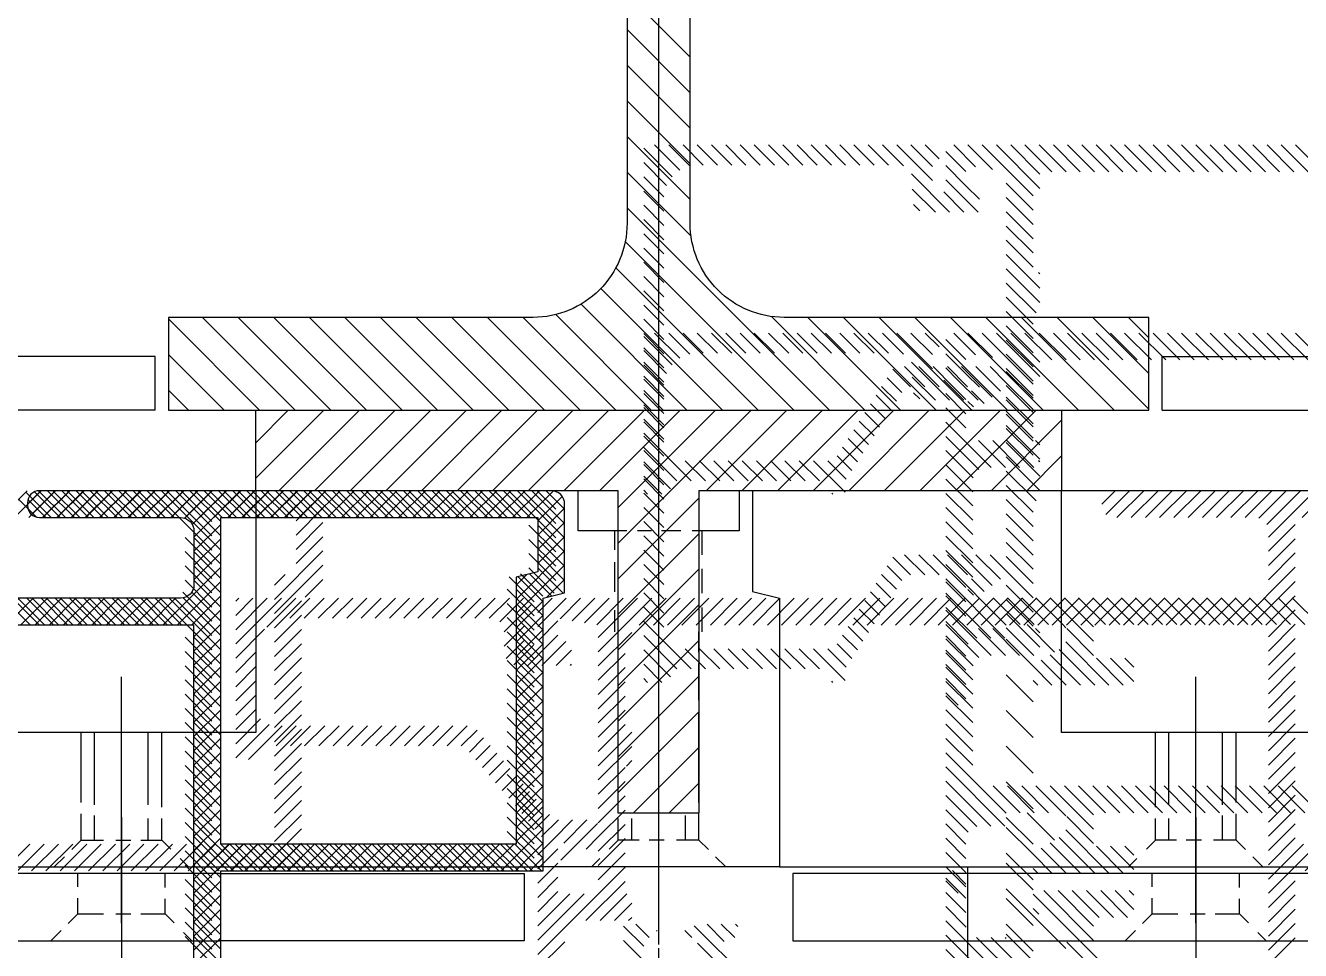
# Model space of a CAD drawing. Extents: x -0.04 to 2.29, y -0.5 to 2.03.
# Drawn here: x 1.3829 to 1.4778, y 0.7198 to 0.7886 of the extents above; entities that cross this region are included whole.
import ezdxf

# ---------------------------------------------------------------- set-up
doc = ezdxf.new("R2010")
doc.units = 0
doc.header["$LTSCALE"] = 0.1
for name, pattern in [('AUSGEZOGEN', [0]), ('USM-S25', [0]), ('USM-STRPUKLEIN', [0])]:
    doc.linetypes.add(name, pattern=pattern)
doc.layers.get('0').update_dxf_attribs({"linetype": 'AUSGEZOGEN'})
for name, color, linetype in [('AUSSEN25', 3, 'AUSGEZOGEN'), ('AUSSEN50', 1, 'AUSGEZOGEN'), ('AUSSEN70', 6, 'AUSGEZOGEN'), ('SCHRAFF', 4, 'AUSGEZOGEN'), ('USM-SKLEIN25', 3, 'USM-S25'), ('USM-SPKLEIN25', 3, 'USM-STRPUKLEIN')]:
    doc.layers.add(name, color=color, linetype=linetype)

# ---------------------------------------------------------------- blocks, each defined once
blk = doc.blocks.new('*X')
at = {"color": 0}
for p, q in [((0.1379, 1.113679), (0.131079, 1.1205)), ((0.1379, 1.116331), (0.133731, 1.1205)), ((0.1379, 1.118982), (0.136382, 1.1205)), ((0.1379, 1.111027), (0.131, 1.117927)), ((0.1379, 1.108376), (0.131, 1.115276)), ((0.125, 1.108762), (0.130238, 1.114)), ((0.125, 1.111414), (0.127586, 1.114)), ((0.125, 1.106111), (0.131, 1.112111)), ((0.1379, 1.105724), (0.131, 1.112624)), ((0.1379, 1.103072), (0.131, 1.109972)), ((0.125, 1.103459), (0.131, 1.109459)), ((0.1379, 1.100421), (0.131, 1.107321)), ((0.125, 1.100807), (0.131, 1.106807)), ((0.1379, 1.097769), (0.131, 1.104669)), ((0.125, 1.098156), (0.131, 1.104156)), ((0.125, 1.095504), (0.131, 1.101504)), ((0.1379, 1.095117), (0.131, 1.102017)), ((0.125, 1.092852), (0.131, 1.098852)), ((0.137965, 1.092401), (0.131, 1.099366)), ((0.146064, 1.08165), (0.131, 1.096714)), ((0.125, 1.090201), (0.131, 1.096201)), ((0.143545, 1.081518), (0.131, 1.094062)), ((0.125, 1.087549), (0.131, 1.093549)), ((0.141592, 1.080819), (0.131, 1.091411)), ((0.121103, 1.081), (0.131, 1.090897)), ((0.123754, 1.081), (0.131, 1.088246)), ((0.140056, 1.079703), (0.131, 1.088759)), ((0.101, 1.082111), (0.105889, 1.087)), ((0.101, 1.084762), (0.103238, 1.087)), ((0.102541, 1.081), (0.108541, 1.087)), ((0.105193, 1.081), (0.111193, 1.087)), ((0.107844, 1.081), (0.113844, 1.087)), ((0.110496, 1.081), (0.116496, 1.087)), ((0.113148, 1.081), (0.119148, 1.087)), ((0.115799, 1.081), (0.121799, 1.087)), ((0.118451, 1.081), (0.124451, 1.087)), ((0.148716, 1.08165), (0.143951, 1.086415)), ((0.151367, 1.08165), (0.146667, 1.08635)), ((0.154019, 1.08165), (0.149319, 1.08635)), ((0.156671, 1.08165), (0.151971, 1.08635)), ((0.159322, 1.08165), (0.154622, 1.08635)), ((0.161974, 1.08165), (0.157274, 1.08635)), ((0.125, 1.079594), (0.131, 1.085594)), ((0.138882, 1.078226), (0.131, 1.086108)), ((0.138109, 1.076347), (0.131, 1.083456)), ((0.125, 1.076943), (0.131, 1.082943)), ((0.1379, 1.073904), (0.131, 1.080804)), ((0.125, 1.074291), (0.131, 1.080291)), ((0.125, 1.071639), (0.131, 1.077639)), ((0.1379, 1.071253), (0.131, 1.078153)), ((0.125, 1.068988), (0.131, 1.074988)), ((0.1379, 1.068601), (0.131, 1.075501)), ((0.125, 1.066336), (0.131, 1.072336)), ((0.1379, 1.065949), (0.131, 1.072849)), ((0.1379, 1.063298), (0.131, 1.070198)), ((0.125, 1.063684), (0.131, 1.069684)), ((0.1379, 1.060646), (0.131, 1.067546)), ((0.125, 1.061033), (0.131, 1.067033)), ((0.125, 1.058381), (0.131, 1.064381)), ((0.1379, 1.057994), (0.131, 1.064894)), ((0.125, 1.055729), (0.131, 1.061729)), ((0.1379, 1.055343), (0.131, 1.062243)), ((0.1379, 1.052691), (0.131, 1.059591)), ((0.125922, 1.054), (0.131, 1.059078)), ((0.1379, 1.050039), (0.131, 1.056939)), ((0.128574, 1.054), (0.131, 1.056426)), ((0.137788, 1.0475), (0.131, 1.054288)), ((0.135136, 1.0475), (0.131, 1.051636)), ((0.132484, 1.0475), (0.131, 1.048984)), ((0.462, 0.7505), (0.4655, 0.754)), ((0.462, 0.75156), (0.46444, 0.754)), ((0.462, 0.752621), (0.463379, 0.754)), ((0.464561, 0.752), (0.466561, 0.754)), ((0.465622, 0.752), (0.467622, 0.754)), ((0.466682, 0.752), (0.468682, 0.754)), ((0.467743, 0.752), (0.469743, 0.754)), ((0.468804, 0.752), (0.470804, 0.754)), ((0.469864, 0.752), (0.471864, 0.754)), ((0.470925, 0.752), (0.472925, 0.754)), ((0.471986, 0.752), (0.473986, 0.754)), ((0.473046, 0.752), (0.475046, 0.754)), ((0.474107, 0.752), (0.476107, 0.754)), ((0.475168, 0.752), (0.477168, 0.754)), ((0.476228, 0.752), (0.478228, 0.754)), ((0.477289, 0.752), (0.479289, 0.754)), ((0.47835, 0.752), (0.48035, 0.754)), ((0.47941, 0.752), (0.48141, 0.754)), ((0.480471, 0.752), (0.482471, 0.754)), ((0.481532, 0.752), (0.483532, 0.754)), ((0.482592, 0.752), (0.484592, 0.754)), ((0.483653, 0.752), (0.485653, 0.754)), ((0.484714, 0.752), (0.486714, 0.754)), ((0.485774, 0.752), (0.487774, 0.754)), ((0.486835, 0.752), (0.488835, 0.754)), ((0.4876, 0.749583), (0.492017, 0.754)), ((0.4876, 0.750644), (0.490956, 0.754)), ((0.4876, 0.751704), (0.489896, 0.754)), ((0.491078, 0.752), (0.493078, 0.754)), ((0.492138, 0.752), (0.494138, 0.754)), ((0.493199, 0.752), (0.495199, 0.754)), ((0.49426, 0.752), (0.49626, 0.754)), ((0.49532, 0.752), (0.49732, 0.754)), ((0.496381, 0.752), (0.498381, 0.754)), ((0.497442, 0.752), (0.499442, 0.754)), ((0.498502, 0.752), (0.500502, 0.754)), ((0.499563, 0.752), (0.501479, 0.753916)), ((1.365, 0.752999), (1.366001, 0.754)), ((1.365295, 0.752234), (1.367062, 0.754)), ((1.366122, 0.752), (1.368122, 0.754)), ((1.367183, 0.752), (1.369183, 0.754)), ((1.368244, 0.752), (1.370244, 0.754)), ((1.369304, 0.752), (1.371304, 0.754)), ((1.370365, 0.752), (1.372365, 0.754)), ((1.371426, 0.752), (1.373426, 0.754)), ((1.372486, 0.752), (1.374486, 0.754)), ((1.373547, 0.752), (1.375547, 0.754)), ((1.374608, 0.752), (1.376608, 0.754)), ((1.375668, 0.752), (1.377668, 0.754)), ((1.376687, 0.751958), (1.378729, 0.754)), ((1.377275, 0.751485), (1.37979, 0.754)), ((1.3774, 0.75055), (1.38085, 0.754)), ((1.379911, 0.752), (1.381911, 0.754)), ((1.380971, 0.752), (1.382971, 0.754)), ((1.382032, 0.752), (1.384032, 0.754)), ((1.383093, 0.752), (1.385093, 0.754)), ((1.384153, 0.752), (1.386153, 0.754)), ((1.385214, 0.752), (1.387214, 0.754)), ((1.386275, 0.752), (1.388275, 0.754)), ((1.387335, 0.752), (1.389335, 0.754)), ((1.388396, 0.752), (1.390396, 0.754)), ((1.389457, 0.752), (1.391457, 0.754)), ((1.390517, 0.752), (1.392517, 0.754)), ((1.391578, 0.752), (1.393578, 0.754)), ((1.392639, 0.752), (1.394639, 0.754)), ((1.393699, 0.752), (1.395699, 0.754)), ((1.39476, 0.752), (1.39676, 0.754)), ((1.395821, 0.752), (1.397821, 0.754)), ((1.396881, 0.752), (1.398881, 0.754)), ((1.397942, 0.752), (1.399942, 0.754)), ((1.399003, 0.752), (1.401003, 0.754)), ((1.400063, 0.752), (1.402063, 0.754)), ((1.401124, 0.752), (1.403124, 0.754)), ((1.402185, 0.752), (1.40417, 0.753985)), ((0.500624, 0.752), (0.501967, 0.753343)), ((1.403, 0.751755), (1.404819, 0.753574)), ((1.403, 0.750694), (1.405, 0.752694)), ((0.462, 0.749439), (0.464, 0.751439)), ((1.3774, 0.749489), (1.3794, 0.751489)), ((1.403, 0.749633), (1.405, 0.751633)), ((0.462, 0.748378), (0.464, 0.750378)), ((0.4876, 0.748522), (0.4896, 0.750522)), ((1.3774, 0.748429), (1.3794, 0.750429)), ((1.403, 0.748573), (1.405, 0.750573)), ((0.462, 0.747318), (0.464, 0.749318)), ((0.4876, 0.747462), (0.4896, 0.749462)), ((1.3774, 0.747368), (1.3794, 0.749368)), ((1.4014, 0.745912), (1.405, 0.749512)), ((0.462114, 0.746371), (0.464, 0.748257)), ((0.4876, 0.746401), (0.4896, 0.748401)), ((1.375093, 0.744), (1.3794, 0.748307)), ((1.4014, 0.744851), (1.405, 0.748451)), ((0.462963, 0.746159), (0.464612, 0.747808)), ((0.4636, 0.745736), (0.465461, 0.747596)), ((0.4876, 0.74534), (0.4896, 0.74734)), ((1.376153, 0.744), (1.3794, 0.747247)), ((1.4014, 0.746973), (1.402185, 0.747758)), ((1.403679, 0.74607), (1.405, 0.747391)), ((0.4636, 0.744675), (0.4656, 0.746675)), ((0.4876, 0.74428), (0.489767, 0.746447)), ((0.4636, 0.743614), (0.4656, 0.745614)), ((0.4876, 0.743219), (0.490401, 0.74602)), ((0.4876, 0.742158), (0.491442, 0.746)), ((0.490502, 0.744), (0.492502, 0.746)), ((0.491563, 0.744), (0.493563, 0.746)), ((0.492624, 0.744), (0.494624, 0.746)), ((0.493684, 0.744), (0.495684, 0.746)), ((0.494745, 0.744), (0.496745, 0.746)), ((0.495806, 0.744), (0.497806, 0.746)), ((0.496866, 0.744), (0.498866, 0.746)), ((0.497927, 0.744), (0.499927, 0.746)), ((0.498988, 0.744), (0.500988, 0.746)), ((0.500048, 0.744), (0.502048, 0.746)), ((0.501109, 0.744), (0.503109, 0.746)), ((0.515958, 0.744), (0.517958, 0.746)), ((0.517019, 0.744), (0.519019, 0.746)), ((0.518079, 0.744), (0.520079, 0.746)), ((0.51914, 0.744), (0.52114, 0.746)), ((0.520201, 0.744), (0.522201, 0.746)), ((0.521261, 0.744), (0.523261, 0.746)), ((0.522322, 0.744), (0.524322, 0.746)), ((0.523383, 0.744), (0.525383, 0.746)), ((0.524443, 0.744), (0.526443, 0.746)), ((0.525504, 0.744), (0.527504, 0.746)), ((0.526565, 0.744), (0.528565, 0.746)), ((0.527625, 0.744), (0.529625, 0.746)), ((0.528686, 0.744), (0.530686, 0.746)), ((0.529747, 0.744), (0.531747, 0.746)), ((0.530807, 0.744), (0.532807, 0.746)), ((0.531868, 0.744), (0.533868, 0.746)), ((0.532929, 0.744), (0.534929, 0.746)), ((0.533989, 0.744), (0.535989, 0.746)), ((0.53505, 0.744), (0.53705, 0.746)), ((0.536111, 0.744), (0.538111, 0.746)), ((0.537, 0.743829), (0.539171, 0.746)), ((0.537, 0.742768), (0.540232, 0.746)), ((0.5375, 0.742207), (0.541293, 0.746)), ((0.540524, 0.744171), (0.542353, 0.746)), ((0.541797, 0.744383), (0.543414, 0.746)), ((0.5425, 0.744025), (0.544, 0.745525)), ((0.5445, 0.744965), (0.545535, 0.746)), ((0.545, 0.743343), (0.547657, 0.746)), ((0.545, 0.744404), (0.546596, 0.746)), ((0.547156, 0.744439), (0.548717, 0.746)), ((0.548278, 0.7445), (0.549778, 0.746)), ((0.549339, 0.7445), (0.550839, 0.746)), ((0.550399, 0.7445), (0.551899, 0.746)), ((0.55146, 0.7445), (0.55296, 0.746)), ((0.552521, 0.7445), (0.554021, 0.746)), ((0.553581, 0.7445), (0.555081, 0.746)), ((0.554642, 0.7445), (0.556142, 0.746)), ((0.555702, 0.7445), (0.557202, 0.746)), ((0.556763, 0.7445), (0.558263, 0.746)), ((0.557824, 0.7445), (0.559324, 0.746)), ((0.558884, 0.7445), (0.560384, 0.746)), ((0.559945, 0.7445), (0.561445, 0.746)), ((0.561006, 0.7445), (0.562506, 0.746)), ((0.562066, 0.7445), (0.563566, 0.746)), ((0.563063, 0.744436), (0.564627, 0.746)), ((0.563814, 0.744127), (0.565688, 0.746)), ((0.564388, 0.743639), (0.5665, 0.745752)), ((1.3005, 0.742593), (1.303907, 0.746)), ((1.3005, 0.743653), (1.302847, 0.746)), ((1.3005, 0.744714), (1.301786, 0.746)), ((1.3005, 0.745775), (1.300725, 0.746)), ((1.302812, 0.743844), (1.304968, 0.746)), ((1.304529, 0.7445), (1.306029, 0.746)), ((1.305589, 0.7445), (1.307089, 0.746)), ((1.30665, 0.7445), (1.30815, 0.746)), ((1.307711, 0.7445), (1.309211, 0.746)), ((1.308771, 0.7445), (1.310271, 0.746)), ((1.309832, 0.7445), (1.311332, 0.746)), ((1.310893, 0.7445), (1.312393, 0.746)), ((1.311953, 0.7445), (1.313453, 0.746)), ((1.313014, 0.7445), (1.314514, 0.746)), ((1.314075, 0.7445), (1.315575, 0.746)), ((1.315135, 0.7445), (1.316635, 0.746)), ((1.316196, 0.7445), (1.317696, 0.746)), ((1.317256, 0.7445), (1.318756, 0.746)), ((1.318317, 0.7445), (1.319817, 0.746)), ((1.319378, 0.7445), (1.320878, 0.746)), ((1.320176, 0.744237), (1.321938, 0.746)), ((1.3205, 0.743501), (1.3225, 0.745501)), ((1.323, 0.74388), (1.32512, 0.746)), ((1.323, 0.74494), (1.32406, 0.746)), ((1.324655, 0.744474), (1.326181, 0.746)), ((1.325564, 0.744323), (1.327242, 0.746)), ((1.326474, 0.744171), (1.328302, 0.746)), ((1.327383, 0.74402), (1.329363, 0.746)), ((1.3275, 0.742016), (1.331484, 0.746)), ((1.3275, 0.743076), (1.330424, 0.746)), ((1.330545, 0.744), (1.332545, 0.746)), ((1.331606, 0.744), (1.333606, 0.746)), ((1.332666, 0.744), (1.334666, 0.746)), ((1.333727, 0.744), (1.335727, 0.746)), ((1.334788, 0.744), (1.336788, 0.746)), ((1.335848, 0.744), (1.337848, 0.746)), ((1.336909, 0.744), (1.338909, 0.746)), ((1.33797, 0.744), (1.33997, 0.746)), ((1.33903, 0.744), (1.34103, 0.746)), ((1.340091, 0.744), (1.342091, 0.746)), ((1.341152, 0.744), (1.343152, 0.746)), ((1.342212, 0.744), (1.344212, 0.746)), ((1.343273, 0.744), (1.345273, 0.746)), ((1.344334, 0.744), (1.346334, 0.746)), ((1.345394, 0.744), (1.347394, 0.746)), ((1.346455, 0.744), (1.348455, 0.746)), ((1.347516, 0.744), (1.349516, 0.746)), ((1.348576, 0.744), (1.350576, 0.746)), ((1.349637, 0.744), (1.351637, 0.746)), ((1.350698, 0.744), (1.352698, 0.746)), ((1.351758, 0.744), (1.353758, 0.746)), ((1.352819, 0.744), (1.354819, 0.746)), ((1.35388, 0.744), (1.35588, 0.746)), ((1.35494, 0.744), (1.35694, 0.746)), ((1.356001, 0.744), (1.358001, 0.746)), ((1.357062, 0.744), (1.359062, 0.746)), ((1.358122, 0.744), (1.360122, 0.746)), ((1.359183, 0.744), (1.361183, 0.746)), ((1.360244, 0.744), (1.362244, 0.746)), ((1.361304, 0.744), (1.363304, 0.746)), ((1.362365, 0.744), (1.364365, 0.746)), ((1.363426, 0.744), (1.365426, 0.746)), ((1.364486, 0.744), (1.366486, 0.746)), ((1.365547, 0.744), (1.367547, 0.746)), ((1.366608, 0.744), (1.368608, 0.746)), ((1.367668, 0.744), (1.369668, 0.746)), ((1.368729, 0.744), (1.370729, 0.746)), ((1.36979, 0.744), (1.37179, 0.746)), ((1.37085, 0.744), (1.37285, 0.746)), ((1.371911, 0.744), (1.373911, 0.746)), ((1.372971, 0.744), (1.374971, 0.746)), ((1.374032, 0.744), (1.376032, 0.746)), ((1.377214, 0.744), (1.3794, 0.746186)), ((1.4014, 0.743791), (1.4034, 0.745791)), ((0.4636, 0.742554), (0.4656, 0.744554)), ((0.5425, 0.742965), (0.544, 0.744465)), ((0.564797, 0.742988), (0.5665, 0.744691)), ((1.3774, 0.743125), (1.3794, 0.745125)), ((1.4014, 0.74273), (1.4034, 0.74473)), ((0.4636, 0.741493), (0.4656, 0.743493)), ((0.543717, 0.741), (0.546561, 0.743844)), ((0.564997, 0.742127), (0.5665, 0.74363)), ((1.3005, 0.741532), (1.302656, 0.743688)), ((1.3205, 0.74244), (1.322, 0.74394)), ((1.323091, 0.742909), (1.3245, 0.744319)), ((1.3275, 0.740955), (1.33, 0.743455)), ((1.3774, 0.742065), (1.3794, 0.744065)), ((1.4014, 0.741669), (1.4034, 0.743669)), ((0.4876, 0.741098), (0.4896, 0.743098)), ((0.5375, 0.741147), (0.5395, 0.743147)), ((0.5415, 0.741965), (0.5425, 0.742965)), ((0.541596, 0.741), (0.543096, 0.7425)), ((0.542657, 0.741), (0.544157, 0.7425)), ((0.543096, 0.7425), (0.544, 0.743404)), ((0.544778, 0.741), (0.5465, 0.742722)), ((0.565, 0.74107), (0.5665, 0.74257)), ((1.320629, 0.741509), (1.322, 0.74288)), ((1.321221, 0.74104), (1.322681, 0.7425)), ((1.322242, 0.741), (1.323742, 0.7425)), ((1.323302, 0.741), (1.325075, 0.742773)), ((1.323742, 0.7425), (1.3245, 0.743258)), ((1.3774, 0.741004), (1.3794, 0.743004)), ((1.4014, 0.740609), (1.4034, 0.742609)), ((0.4636, 0.740432), (0.4656, 0.742432)), ((0.4876, 0.740037), (0.4896, 0.742037)), ((0.5375, 0.740086), (0.5395, 0.742086)), ((0.545941, 0.741103), (0.546397, 0.741559)), ((1.3005, 0.740471), (1.302, 0.741971)), ((1.324363, 0.741), (1.3255, 0.742137)), ((1.3275, 0.739894), (1.3295, 0.741894)), ((1.3774, 0.739943), (1.3794, 0.741943)), ((1.4014, 0.739548), (1.4034, 0.741548)), ((0.4636, 0.739372), (0.4656, 0.741372)), ((0.4876, 0.738976), (0.4896, 0.740976)), ((0.5375, 0.739025), (0.5395, 0.741025)), ((0.565, 0.740009), (0.5665, 0.741509)), ((1.3005, 0.739411), (1.302, 0.740911)), ((1.325424, 0.741), (1.3255, 0.741076)), ((1.3275, 0.738834), (1.3295, 0.740834)), ((1.3774, 0.738883), (1.3794, 0.740883)), ((0.4636, 0.738311), (0.4656, 0.740311)), ((0.4876, 0.737916), (0.4896, 0.739916)), ((0.5375, 0.737965), (0.5395, 0.739965)), ((0.565, 0.738948), (0.5665, 0.740448)), ((1.3005, 0.73835), (1.302, 0.73985)), ((1.3275, 0.737773), (1.3295, 0.739773)), ((1.3774, 0.737822), (1.3794, 0.739822)), ((1.4014, 0.738487), (1.4034, 0.740487)), ((0.4636, 0.73725), (0.4656, 0.73925)), ((0.4876, 0.736855), (0.4896, 0.738855)), ((0.5375, 0.736904), (0.5395, 0.738904)), ((0.565, 0.737888), (0.5665, 0.739388)), ((1.3005, 0.737289), (1.302, 0.738789)), ((1.3275, 0.736712), (1.3295, 0.738712)), ((1.3774, 0.736761), (1.3794, 0.738761)), ((1.4014, 0.737427), (1.4034, 0.739427)), ((0.4636, 0.73619), (0.4656, 0.73819)), ((0.4876, 0.735794), (0.4896, 0.737794)), ((0.537, 0.735343), (0.5395, 0.737843)), ((0.565, 0.736827), (0.5665, 0.738327)), ((1.3005, 0.736229), (1.302021, 0.73775)), ((1.4014, 0.736366), (1.4034, 0.738366)), ((0.4636, 0.735129), (0.4656, 0.737129)), ((0.537, 0.734283), (0.5395, 0.736783)), ((0.565, 0.735766), (0.5665, 0.737266)), ((1.3005, 0.735168), (1.302359, 0.737027)), ((1.3275, 0.735652), (1.3295, 0.737652)), ((1.3774, 0.735701), (1.3794, 0.737701)), ((1.4014, 0.735305), (1.4034, 0.737305)), ((0.4636, 0.734068), (0.4656, 0.736068)), ((0.4876, 0.734734), (0.4896, 0.736734)), ((0.537, 0.736404), (0.537096, 0.7365)), ((0.565, 0.734706), (0.5665, 0.736206)), ((1.3005, 0.734107), (1.302984, 0.736592)), ((1.301453, 0.734), (1.303953, 0.7365)), ((1.303514, 0.735), (1.305014, 0.7365)), ((1.304575, 0.735), (1.306075, 0.7365)), ((1.305635, 0.735), (1.307135, 0.7365)), ((1.306696, 0.735), (1.308196, 0.7365)), ((1.307756, 0.735), (1.309256, 0.7365)), ((1.308817, 0.735), (1.310317, 0.7365)), ((1.309878, 0.735), (1.311378, 0.7365)), ((1.310938, 0.735), (1.312438, 0.7365)), ((1.311999, 0.735), (1.313499, 0.7365)), ((1.31306, 0.735), (1.31456, 0.7365)), ((1.31412, 0.735), (1.31562, 0.7365)), ((1.315181, 0.735), (1.316681, 0.7365)), ((1.316242, 0.735), (1.317742, 0.7365)), ((1.317302, 0.735), (1.318473, 0.73617)), ((1.3275, 0.734591), (1.3295, 0.736591)), ((1.3275, 0.73353), (1.33, 0.73603)), ((1.3774, 0.73464), (1.3794, 0.73664)), ((1.4014, 0.734245), (1.4034, 0.736245)), ((0.4636, 0.733008), (0.4656, 0.735008)), ((0.4876, 0.733673), (0.4896, 0.735673)), ((0.537278, 0.7335), (0.5395, 0.735722)), ((0.565, 0.733645), (0.5665, 0.735145)), ((1.317898, 0.734535), (1.318962, 0.735599)), ((1.318388, 0.733964), (1.319452, 0.735028)), ((1.3275, 0.73247), (1.33, 0.73497)), ((1.3774, 0.733579), (1.3794, 0.735579)), ((1.4014, 0.733184), (1.4034, 0.735184)), ((0.4636, 0.731947), (0.4656, 0.733947)), ((0.4876, 0.732612), (0.4896, 0.734612)), ((0.5375, 0.732661), (0.5395, 0.734661)), ((0.565, 0.732584), (0.5665, 0.734084)), ((1.318877, 0.733393), (1.319941, 0.734457)), ((1.3774, 0.732519), (1.3794, 0.734519)), ((1.4014, 0.732123), (1.4034, 0.734123)), ((0.4876, 0.731552), (0.4896, 0.733552)), ((0.5375, 0.731601), (0.5395, 0.733601)), ((0.565, 0.731524), (0.5665, 0.733024)), ((1.319367, 0.732822), (1.320431, 0.733886)), ((1.319856, 0.732251), (1.32092, 0.733315)), ((1.3275, 0.731409), (1.3295, 0.733409)), ((1.329591, 0.7335), (1.33, 0.733909)), ((1.3774, 0.731458), (1.3794, 0.733458)), ((1.4014, 0.731063), (1.4034, 0.733063)), ((0.4636, 0.730886), (0.4656, 0.732886)), ((0.4876, 0.730491), (0.4896, 0.732491)), ((0.5375, 0.73054), (0.5395, 0.73254)), ((1.320346, 0.73168), (1.32141, 0.732743)), ((1.320836, 0.731109), (1.321899, 0.732172)), ((1.3275, 0.730348), (1.3295, 0.732348)), ((1.3774, 0.730397), (1.3794, 0.732397)), ((0.4636, 0.729826), (0.4656, 0.731826)), ((0.4876, 0.729431), (0.4896, 0.731431)), ((0.5375, 0.729479), (0.5395, 0.731479)), ((0.565, 0.730463), (0.5665, 0.731963)), ((1.321325, 0.730537), (1.322389, 0.731601)), ((1.3275, 0.729288), (1.3295, 0.731288)), ((1.3774, 0.729337), (1.3794, 0.731337)), ((1.4014, 0.730002), (1.4034, 0.732002)), ((0.4636, 0.728765), (0.4656, 0.730765)), ((0.4876, 0.72837), (0.4896, 0.73037)), ((0.5375, 0.728419), (0.5395, 0.730419)), ((0.565, 0.729402), (0.5665, 0.730902)), ((1.321815, 0.729966), (1.322878, 0.73103)), ((1.322304, 0.729395), (1.323368, 0.730459)), ((1.3275, 0.728227), (1.3295, 0.730227)), ((1.3774, 0.728276), (1.3794, 0.730276)), ((1.4014, 0.728941), (1.4034, 0.730941)), ((0.4636, 0.727704), (0.4656, 0.729704)), ((0.485991, 0.7257), (0.4896, 0.729309)), ((0.5375, 0.727358), (0.5395, 0.729358)), ((0.5395, 0.728298), (0.540702, 0.7295)), ((0.539936, 0.727673), (0.541763, 0.7295)), ((0.540542, 0.727218), (0.542824, 0.7295)), ((0.542384, 0.728), (0.543884, 0.7295)), ((0.543445, 0.728), (0.544945, 0.7295)), ((0.544506, 0.728), (0.546006, 0.7295)), ((0.545566, 0.728), (0.547066, 0.7295)), ((0.546627, 0.728), (0.547951, 0.729324)), ((0.565, 0.728342), (0.5665, 0.729842)), ((1.322794, 0.728824), (1.323857, 0.729888)), ((1.323283, 0.728253), (1.32453, 0.7295)), ((1.324091, 0.728), (1.325591, 0.7295)), ((1.324712, 0.7265), (1.327443, 0.729231)), ((1.324924, 0.727772), (1.326652, 0.7295)), ((1.3774, 0.727215), (1.3794, 0.729215)), ((1.4014, 0.727881), (1.4034, 0.729881)), ((0.4636, 0.726644), (0.4656, 0.728644)), ((0.487051, 0.7257), (0.4896, 0.728249)), ((0.5375, 0.726298), (0.5395, 0.728298)), ((0.547269, 0.727581), (0.548366, 0.728679)), ((0.565, 0.727281), (0.5665, 0.728781)), ((1.326592, 0.727319), (1.327499, 0.728226)), ((1.3275, 0.727166), (1.3295, 0.729166)), ((1.40028, 0.7257), (1.4034, 0.72882)), ((0.463717, 0.7257), (0.465717, 0.7277)), ((0.464778, 0.7257), (0.466778, 0.7277)), ((0.465838, 0.7257), (0.467838, 0.7277)), ((0.466899, 0.7257), (0.468899, 0.7277)), ((0.46796, 0.7257), (0.46996, 0.7277)), ((0.46902, 0.7257), (0.47102, 0.7277)), ((0.470081, 0.7257), (0.472081, 0.7277)), ((0.471142, 0.7257), (0.473142, 0.7277)), ((0.472202, 0.7257), (0.474202, 0.7277)), ((0.473263, 0.7257), (0.475263, 0.7277)), ((0.474324, 0.7257), (0.476324, 0.7277)), ((0.475384, 0.7257), (0.477384, 0.7277)), ((0.476445, 0.7257), (0.478445, 0.7277)), ((0.477506, 0.7257), (0.479506, 0.7277)), ((0.478566, 0.7257), (0.480566, 0.7277)), ((0.479627, 0.7257), (0.481627, 0.7277)), ((0.480688, 0.7257), (0.482688, 0.7277)), ((0.481748, 0.7257), (0.483748, 0.7277)), ((0.482809, 0.7257), (0.484809, 0.7277)), ((0.483869, 0.7257), (0.485869, 0.7277)), ((0.48493, 0.7257), (0.48693, 0.7277)), ((0.541148, 0.726764), (0.542096, 0.727712)), ((0.5425, 0.727055), (0.543445, 0.728)), ((0.5425, 0.725994), (0.544, 0.727494)), ((0.547684, 0.726936), (0.548781, 0.728033)), ((0.548099, 0.72629), (0.549196, 0.727387)), ((0.565, 0.72622), (0.5665, 0.72772)), ((1.323, 0.726909), (1.324091, 0.728)), ((1.323, 0.725848), (1.3245, 0.727348)), ((1.3275, 0.726106), (1.3295, 0.728106)), ((1.3774, 0.726155), (1.3794, 0.728155)), ((1.3774, 0.725094), (1.380006, 0.7277)), ((1.3774, 0.724033), (1.381067, 0.7277)), ((1.380127, 0.7257), (1.382127, 0.7277)), ((1.381188, 0.7257), (1.383188, 0.7277)), ((1.382249, 0.7257), (1.384249, 0.7277)), ((1.383309, 0.7257), (1.385309, 0.7277)), ((1.38437, 0.7257), (1.38637, 0.7277)), ((1.385431, 0.7257), (1.387431, 0.7277)), ((1.386491, 0.7257), (1.388491, 0.7277)), ((1.387552, 0.7257), (1.389552, 0.7277)), ((1.388613, 0.7257), (1.390613, 0.7277)), ((1.389673, 0.7257), (1.391673, 0.7277)), ((1.390734, 0.7257), (1.392734, 0.7277)), ((1.391795, 0.7257), (1.393795, 0.7277)), ((1.392855, 0.7257), (1.394855, 0.7277)), ((1.393916, 0.7257), (1.395916, 0.7277)), ((1.394977, 0.7257), (1.396977, 0.7277)), ((1.396037, 0.7257), (1.398037, 0.7277)), ((1.397098, 0.7257), (1.399098, 0.7277)), ((1.398159, 0.7257), (1.400159, 0.7277)), ((1.399219, 0.7257), (1.401219, 0.7277)), ((1.401341, 0.7257), (1.4034, 0.727759)), ((0.4876, 0.725188), (0.4896, 0.727188)), ((0.5375, 0.725237), (0.5395, 0.727237)), ((0.541945, 0.7265), (0.542361, 0.726916)), ((0.5425, 0.724934), (0.544, 0.726434)), ((0.548514, 0.725644), (0.549611, 0.726742)), ((0.565, 0.72516), (0.5665, 0.72666)), ((1.3275, 0.725045), (1.3295, 0.727045)), ((1.402401, 0.7257), (1.4034, 0.726699)), ((0.4876, 0.724127), (0.4896, 0.726127)), ((0.5375, 0.724176), (0.5395, 0.726176)), ((0.548929, 0.724999), (0.550026, 0.726096)), ((0.549344, 0.724353), (0.550441, 0.72545)), ((0.565, 0.724099), (0.5665, 0.725599)), ((1.323, 0.724788), (1.3245, 0.726288)), ((1.323, 0.719484), (1.3295, 0.725984)), ((0.4876, 0.723067), (0.4896, 0.725067)), ((0.537, 0.722616), (0.5395, 0.725116)), ((0.540627, 0.722), (0.544, 0.725373)), ((0.549759, 0.723708), (0.550857, 0.724805)), ((0.562962, 0.721), (0.5665, 0.724538)), ((1.323, 0.723727), (1.3245, 0.725227)), ((1.326576, 0.722), (1.3295, 0.724924)), ((1.3774, 0.722973), (1.3794, 0.724973)), ((0.4876, 0.722006), (0.4896, 0.724006)), ((0.537, 0.723676), (0.537324, 0.724)), ((0.537445, 0.722), (0.5395, 0.724055)), ((0.538506, 0.722), (0.540506, 0.724)), ((0.539566, 0.722), (0.541566, 0.724)), ((0.541534, 0.721846), (0.544, 0.724312)), ((0.550174, 0.723062), (0.551272, 0.724159)), ((0.550589, 0.722416), (0.551687, 0.723514)), ((0.564022, 0.721), (0.5665, 0.723478)), ((1.323, 0.722666), (1.3245, 0.724166)), ((1.323, 0.720545), (1.326455, 0.724)), ((1.323, 0.721606), (1.325394, 0.724)), ((1.327637, 0.722), (1.329637, 0.724)), ((1.3774, 0.721912), (1.3794, 0.723912)), ((0.4876, 0.720945), (0.4896, 0.722945)), ((0.541974, 0.721226), (0.544, 0.723252)), ((0.551004, 0.721771), (0.552102, 0.722868)), ((1.328698, 0.722), (1.33, 0.723302)), ((1.3774, 0.720851), (1.3794, 0.722851)), ((0.4876, 0.719885), (0.4896, 0.721885)), ((0.542, 0.720191), (0.544, 0.722191)), ((0.55142, 0.721125), (0.552794, 0.7225)), ((0.5515, 0.720145), (0.553855, 0.7225)), ((0.553416, 0.721), (0.554916, 0.7225)), ((0.554476, 0.721), (0.555976, 0.7225)), ((0.555537, 0.721), (0.557037, 0.7225)), ((0.556598, 0.721), (0.558098, 0.7225)), ((0.557658, 0.721), (0.559158, 0.7225)), ((0.558719, 0.721), (0.560219, 0.7225)), ((0.55978, 0.721), (0.56128, 0.7225)), ((0.56084, 0.721), (0.56234, 0.7225)), ((0.561901, 0.721), (0.563401, 0.7225)), ((0.5645, 0.720417), (0.5665, 0.722417)), ((1.329758, 0.722), (1.33, 0.722242)), ((1.3774, 0.719791), (1.3794, 0.721791)), ((0.4876, 0.718824), (0.4896, 0.720824)), ((0.542, 0.71913), (0.544, 0.72113)), ((0.565144, 0.72), (0.5665, 0.721356)), ((1.3774, 0.71873), (1.3794, 0.72073)), ((0.542, 0.71807), (0.544, 0.72007)), ((0.552416, 0.72), (0.5525, 0.720084)), ((0.566204, 0.72), (0.5665, 0.720296)), ((1.323, 0.718424), (1.325, 0.720424)), ((0.542, 0.717009), (0.544, 0.719009)), ((0.542, 0.715948), (0.544, 0.717948)), ((0.542, 0.714888), (0.544, 0.716888)), ((0.542, 0.713827), (0.544, 0.715827)), ((0.5395, 0.710266), (0.544, 0.714766)), ((0.539594, 0.7093), (0.544, 0.713706)), ((0.516199, 0.7103), (0.518199, 0.7123)), ((0.51726, 0.7103), (0.51926, 0.7123)), ((0.518321, 0.7103), (0.520321, 0.7123)), ((0.519381, 0.7103), (0.521381, 0.7123)), ((0.520442, 0.7103), (0.522442, 0.7123)), ((0.521502, 0.7103), (0.523502, 0.7123)), ((0.522563, 0.7103), (0.524563, 0.7123)), ((0.523624, 0.7103), (0.525624, 0.7123)), ((0.524684, 0.7103), (0.526684, 0.7123)), ((0.525745, 0.7103), (0.527745, 0.7123)), ((0.526806, 0.7103), (0.528806, 0.7123)), ((0.527866, 0.7103), (0.529866, 0.7123)), ((0.528927, 0.7103), (0.530927, 0.7123)), ((0.529988, 0.7103), (0.531988, 0.7123)), ((0.531048, 0.7103), (0.533048, 0.7123)), ((0.532109, 0.7103), (0.534109, 0.7123)), ((0.533, 0.71013), (0.53517, 0.7123)), ((0.533, 0.70907), (0.53623, 0.7123)), ((0.535291, 0.7103), (0.537291, 0.7123)), ((0.536352, 0.7103), (0.538352, 0.7123)), ((0.537412, 0.7103), (0.539412, 0.7123)), ((0.538473, 0.7103), (0.540473, 0.7123)), ((0.540655, 0.7093), (0.544, 0.712645)), ((0.541696, 0.709281), (0.544, 0.711584)), ((0.535062, 0.710071), (0.535291, 0.7103)), ((0.535902, 0.708259), (0.537943, 0.7103)), ((0.542332, 0.708855), (0.544, 0.710524)), ((0.533, 0.708009), (0.535, 0.710009)), ((0.5425, 0.707963), (0.544, 0.709463)), ((0.531852, 0.7058), (0.535065, 0.709013)), ((0.532912, 0.7058), (0.53557, 0.708458)), ((0.5375, 0.707206), (0.5395, 0.709206)), ((0.5425, 0.706902), (0.544, 0.708402)), ((0.53, 0.70713), (0.53067, 0.7078)), ((0.53, 0.70607), (0.53173, 0.7078)), ((0.530791, 0.7058), (0.532791, 0.7078)), ((0.533973, 0.7058), (0.536233, 0.70806)), ((0.535034, 0.7058), (0.536896, 0.707662)), ((0.5425, 0.705842), (0.544, 0.707342)), ((0.536094, 0.7058), (0.5375, 0.707206)), ((0.5375, 0.704554), (0.5395, 0.706554)), ((0.537155, 0.7058), (0.5375, 0.706145)), ((0.5425, 0.704781), (0.544, 0.706281)), ((0.54308, 0.7043), (0.544, 0.70522)), ((0.5375, 0.701902), (0.5395, 0.703902)), ((0.5375, 0.699251), (0.5395, 0.701251)), ((0.5375, 0.696599), (0.5395, 0.698599)), ((0.5375, 0.693947), (0.5395, 0.695947)), ((0.5375, 0.691296), (0.5395, 0.693296)), ((0.5425, 0.690992), (0.543508, 0.692)), ((0.5425, 0.689932), (0.544, 0.691432)), ((0.53, 0.69016), (0.53034, 0.6905)), ((0.53, 0.689099), (0.531401, 0.6905)), ((0.530462, 0.6885), (0.532462, 0.6905)), ((0.531522, 0.6885), (0.533522, 0.6905)), ((0.532583, 0.6885), (0.534583, 0.6905)), ((0.533, 0.687856), (0.535644, 0.6905)), ((0.533, 0.686796), (0.536704, 0.6905)), ((0.535054, 0.686198), (0.5395, 0.690644)), ((0.5425, 0.688871), (0.544, 0.690371)), ((0.531265, 0.684), (0.5375, 0.690235)), ((0.542477, 0.687788), (0.544, 0.68931)), ((0.537064, 0.688738), (0.5375, 0.689174)), ((0.537508, 0.686), (0.5395, 0.687992)), ((0.53975, 0.684), (0.544, 0.68825)), ((0.558842, 0.684), (0.562728, 0.687886)), ((0.5595, 0.68784), (0.55966, 0.688)), ((0.559721, 0.687), (0.560721, 0.688)), ((0.5605, 0.686719), (0.561781, 0.688)), ((0.562903, 0.687), (0.563435, 0.687532)), ((0.5655, 0.687476), (0.565548, 0.687524)), ((0.566085, 0.687), (0.567085, 0.688)), ((0.5665, 0.686355), (0.568, 0.687855)), ((0.532326, 0.684), (0.535, 0.686674)), ((0.537629, 0.684), (0.540629, 0.687)), ((0.53869, 0.684), (0.541712, 0.687023)), ((0.5395, 0.686932), (0.539568, 0.687)), ((0.540811, 0.684), (0.544, 0.687189)), ((0.559903, 0.684), (0.5625, 0.686597)), ((0.565206, 0.684), (0.568, 0.686794)), ((0.541872, 0.684), (0.544, 0.686128))]:
    blk.add_line(p, q, dxfattribs=at)

msp = doc.modelspace()

# ---------------------------------------------------------------- linework, layer by layer
at = {"layer": 'AUSSEN25', "color": 0}
for p, q in [((1.3925, 0.764), (1.192, 0.764)), ((1.3925, 0.76), (1.3925, 0.764)), ((1.4675, 0.764), (1.56, 0.764)), ((1.4675, 0.76), (1.4675, 0.764)), ((1.3925, 0.76), (1.192, 0.76)), ((1.4675, 0.76), (1.56, 0.76)), ((1.386293, 0.727293), (1.387, 0.728)), ((1.387, 0.728), (1.388672, 0.728)), ((1.389575, 0.728), (1.390704, 0.728)), ((1.391437, 0.728), (1.393, 0.728)), ((1.393, 0.728), (1.393677, 0.727323)), ((1.427, 0.728), (1.426323, 0.727323)), ((1.428563, 0.728), (1.427, 0.728)), ((1.430425, 0.728), (1.429296, 0.728)), ((1.433, 0.728), (1.431328, 0.728)), ((1.433707, 0.727293), (1.433, 0.728)), ((1.467, 0.728), (1.466323, 0.727323)), ((1.468563, 0.728), (1.467, 0.728)), ((1.470425, 0.728), (1.469296, 0.728)), ((1.473, 0.728), (1.471328, 0.728)), ((1.473707, 0.727293), (1.473, 0.728)), ((1.385, 0.726), (1.385757, 0.726757)), ((1.394382, 0.726618), (1.395, 0.726)), ((1.425618, 0.726618), (1.425, 0.726)), ((1.435, 0.726), (1.434243, 0.726757)), ((1.465618, 0.726618), (1.465, 0.726)), ((1.475, 0.726), (1.474243, 0.726757)), ((1.439, 0.726), (1.421, 0.726)), ((1.386043, 0.721793), (1.38675, 0.7225)), ((1.38675, 0.7225), (1.388672, 0.7225)), ((1.389575, 0.7225), (1.390704, 0.7225)), ((1.391437, 0.7225), (1.39325, 0.7225)), ((1.39325, 0.7225), (1.393927, 0.721823)), ((1.466043, 0.721793), (1.46675, 0.7225)), ((1.46675, 0.7225), (1.468672, 0.7225)), ((1.469575, 0.7225), (1.470704, 0.7225)), ((1.471437, 0.7225), (1.47325, 0.7225)), ((1.47325, 0.7225), (1.473927, 0.721823)), ((1.38475, 0.7205), (1.385507, 0.721257)), ((1.394632, 0.721118), (1.39525, 0.7205)), ((1.46475, 0.7205), (1.465507, 0.721257)), ((1.474632, 0.721118), (1.47525, 0.7205))]:
    msp.add_line(p, q, dxfattribs=at)
for points in [[(1.427642, 0.751), (1.424, 0.751), (1.424, 0.754)], [(1.436, 0.754), (1.436, 0.751), (1.432494, 0.751)], [(1.429474, 0.751), (1.428434, 0.751)], [(1.431653, 0.751), (1.430217, 0.751)], [(1.397302, 0.7255), (1.42, 0.7255)], [(1.42, 0.7255), (1.42, 0.7205), (1.397302, 0.7205)], [(1.453, 0.7255), (1.44, 0.7255)], [(1.44, 0.7255), (1.44, 0.7205), (1.453, 0.7205)]]:
    msp.add_lwpolyline(points, dxfattribs=at)
at = {"layer": 'AUSSEN50', "color": 0}
for points in [[(1.3935, 0.8931), (1.42065, 0.8931, -0.414214), (1.42765, 0.8861), (1.42765, 0.7739, -0.414214), (1.42065, 0.7669), (1.3935, 0.7669), (1.3935, 0.76), (1.4665, 0.76), (1.4665, 0.7669), (1.43935, 0.7669, -0.414214), (1.43235, 0.7739), (1.43235, 0.8861, -0.414214), (1.43935, 0.8931), (1.4665, 0.8931), (1.4665, 0.9), (1.3935, 0.9)], [(1.3475, 0.724), (1.348, 0.724), (1.348, 0.722), (1.344, 0.722, 0.414214), (1.343, 0.721), (1.343, 0.7133, 0.414214), (1.344, 0.7123), (1.3954, 0.7123), (1.3954, 0.744), (1.348, 0.744), (1.348, 0.7425), (1.3475, 0.7425), (1.3475, 0.7365), (1.348, 0.7365), (1.348, 0.7335), (1.3475, 0.7335)]]:
    msp.add_lwpolyline(points, format="xyb", close=True, dxfattribs=at)
for points in [[(1.4, 0.754), (1.4, 0.76), (1.46, 0.76), (1.46, 0.754), (1.433, 0.754), (1.433, 0.73), (1.427, 0.73), (1.427, 0.754)], [(1.4194, 0.747562), (1.4194, 0.7277), (1.3974, 0.7277), (1.3974, 0.752), (1.421, 0.752), (1.421, 0.747962)]]:
    msp.add_lwpolyline(points, close=True, dxfattribs=at)
msp.add_lwpolyline([(1.3974, 0.7123), (1.3974, 0.7257), (1.4214, 0.7257), (1.4214, 0.746), (1.423, 0.7464), (1.423, 0.753, 0.414214), (1.422, 0.754), (1.3839, 0.754, 0.414214), (1.383, 0.7531), (1.383, 0.7529, 0.414214), (1.3839, 0.752), (1.3944, 0.752, -0.414214), (1.3954, 0.751), (1.3954, 0.747, -0.414214), (1.3944, 0.746), (1.341, 0.746)], format="xyb", dxfattribs=at)
msp.add_lwpolyline([(1.437, 0.754), (1.437, 0.7465), (1.439, 0.746), (1.439, 0.726), (1.453, 0.726), (1.453, 0.712), (1.439, 0.712), (1.439, 0.692), (1.437, 0.6915), (1.437, 0.684)], dxfattribs=at)
at = {"layer": 'AUSSEN70', "color": 0}
msp.add_line((1.56, 0.754), (1.437, 0.754), dxfattribs=at)
at = {"layer": 'USM-SKLEIN25', "color": 0}
for p, q in [((1.42675, 0.74959), (1.42675, 0.751)), ((1.43325, 0.749238), (1.43325, 0.751)), ((1.42675, 0.746469), (1.42675, 0.748684)), ((1.43325, 0.746369), (1.43325, 0.748181)), ((1.43325, 0.7435), (1.43325, 0.745311)), ((1.42675, 0.7435), (1.42675, 0.74511)), ((1.427, 0.741838), (1.427, 0.7435)), ((1.433, 0.741989), (1.433, 0.7435)), ((1.427, 0.738364), (1.427, 0.740831)), ((1.433, 0.738415), (1.433, 0.741133)), ((1.427, 0.730444), (1.427, 0.737056)), ((1.433, 0.730783), (1.433, 0.737408)), ((1.387, 0.730783), (1.387, 0.736)), ((1.388, 0.730613), (1.388, 0.736)), ((1.392, 0.730613), (1.392, 0.736)), ((1.393, 0.730444), (1.393, 0.736)), ((1.467, 0.730444), (1.467, 0.736)), ((1.468, 0.730613), (1.468, 0.736)), ((1.472, 0.730613), (1.472, 0.736)), ((1.473, 0.730783), (1.473, 0.736)), ((1.387, 0.728), (1.387, 0.729936)), ((1.388, 0.728), (1.388, 0.729823)), ((1.392, 0.728), (1.392, 0.729598)), ((1.393, 0.728), (1.393, 0.729598)), ((1.427, 0.728), (1.427, 0.729598)), ((1.428, 0.728), (1.428, 0.729598)), ((1.432, 0.728), (1.432, 0.729823)), ((1.433, 0.728), (1.433, 0.729936)), ((1.467, 0.728), (1.467, 0.729598)), ((1.468, 0.728), (1.468, 0.729598)), ((1.472, 0.728), (1.472, 0.729823)), ((1.473, 0.728), (1.473, 0.729936)), ((1.38675, 0.724524), (1.38675, 0.7255)), ((1.39325, 0.724474), (1.39325, 0.7255)), ((1.46675, 0.724524), (1.46675, 0.7255)), ((1.47325, 0.724474), (1.47325, 0.7255)), ((1.38675, 0.7225), (1.38675, 0.723677)), ((1.39325, 0.7225), (1.39325, 0.723628)), ((1.46675, 0.7225), (1.46675, 0.723677)), ((1.47325, 0.7225), (1.47325, 0.723628))]:
    msp.add_line(p, q, dxfattribs=at)
for points in [[(1.424, 0.754), (1.4, 0.754), (1.4, 0.736), (1.37, 0.736), (1.37, 0.726), (1.421, 0.726)], [(1.49, 0.726), (1.49, 0.736), (1.46, 0.736), (1.46, 0.754), (1.436, 0.754)], [(1.397302, 0.7255), (1.36, 0.7255)], [(1.36, 0.7255), (1.36, 0.7205), (1.397302, 0.7205)], [(1.439, 0.726), (1.49, 0.726)], [(1.453, 0.7205), (1.5, 0.7205), (1.5, 0.7255), (1.453, 0.7255)]]:
    msp.add_lwpolyline(points, dxfattribs=at)
at = {"layer": 'USM-SPKLEIN25', "color": 0}
for p, q in [((1.43, 0.92596), (1.43, 0.720234)), ((1.39, 0.721802), (1.39, 0.740141)), ((1.47, 0.721802), (1.47, 0.740141)), ((1.39, 0.729698), (1.39, 0.716055)), ((1.47, 0.729698), (1.47, 0.716055)), ((1.43, 0.719961), (1.43, 0.677695))]:
    msp.add_line(p, q, dxfattribs=at)

# ---------------------------------------------------------------- block references
at = {"layer": 'SCHRAFF', "color": 0, "xscale": -1, "rotation": 270}
msp.add_blockref('*X', (0.346, 0.629), dxfattribs=at)
msp.add_blockref('*X', (0.346, 0.629), dxfattribs=at)
at = {"layer": 'SCHRAFF', "color": 0, "xscale": -1}
for p in [(1.995387, 0.033733), (1.995387, 0.019733), (1.884334, 0), (1.885, 0), (1.885, 0)]:
    msp.add_blockref('*X', p, dxfattribs=at)
at = {"layer": 'SCHRAFF', "color": 0}
for p in [(0, 0), (0, 0), (0, 0), (0, 0), (0.018, 0), (0.018, 0), (0.018, 0), (0.018, 0), (0.018, 0), (0.018, 0), (0.018, 0), (0.098007, 0), (0.098007, 0), (0.098007, 0), (0.098007, 0), (0.098007, 0)]:
    msp.add_blockref('*X', p, dxfattribs=at)

doc.saveas('drawing.dxf')
